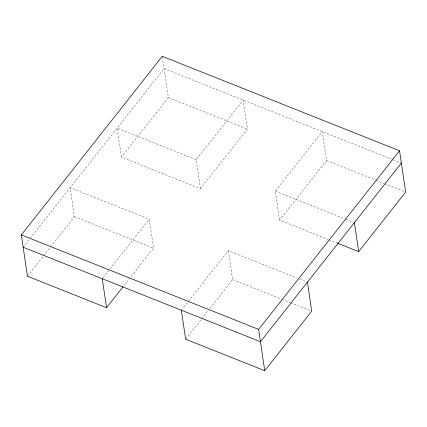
<?xml version="1.0" encoding="UTF-8"?>
<svg xmlns="http://www.w3.org/2000/svg" width="427" height="427" viewBox="0 0 427 427"><rect width="100%" height="100%" fill="white"/><g stroke="black" fill="none" stroke-linecap="round" stroke-linejoin="round"><path stroke-width="0.32" stroke-dasharray="2.13 1.6" d="M23.17 247.238L164.091 68.619L401.369 163.098M27.451 276.216L43.106 256.371M43.517 255.848L50.108 247.495M50.525 246.971L74.421 216.676L70.14 187.699L149.237 219.19L153.517 248.172L123.435 286.298M200.487 188.633L196.212 159.65L243.182 100.11L247.463 129.093L200.487 188.633L121.396 157.136L168.371 97.602L162.271 56.3M103.035 277.753L109.68 269.33M109.963 268.973L149.237 219.19M181.358 310.226L188.286 301.441M188.36 301.345L228.328 250.686L297.539 278.244M279.584 220.124L275.303 191.147L322.278 131.607L326.559 160.584L279.584 220.124L328.4 239.563M185.633 339.203L201.293 319.359M201.704 318.836L208.296 310.477M209.945 308.39L232.608 279.664L228.328 250.686M168.371 97.602L247.463 129.093M326.559 160.584L375.37 180.023M375.99 180.269L384.022 183.466M384.642 183.711L404.412 191.59M196.212 159.65L117.115 128.159L121.396 157.136M275.303 191.147L345.747 219.195M346.366 219.441L354.399 222.638M329.014 239.809L337.047 243.006M299.77 279.13L307.424 282.178M74.421 216.676L153.517 248.172M232.608 279.664L281.425 299.103M282.044 299.348L290.077 302.546M290.691 302.791L310.466 310.664"/><path stroke-width="0.64" d="M123.024 286.821L106.542 307.712L27.451 276.216L21.35 234.919L162.271 56.3L399.549 150.784L405.65 192.081L358.675 251.62L337.415 243.155M181.358 310.226L185.633 339.203L264.729 370.7L258.629 329.398L399.549 150.784M401.369 163.098L260.449 341.717L23.17 247.238M264.729 370.7L311.705 311.16L307.424 282.178M21.35 234.919L258.629 329.398M354.399 222.638L358.675 251.62M102.261 278.73L106.542 307.712"/></g></svg>
